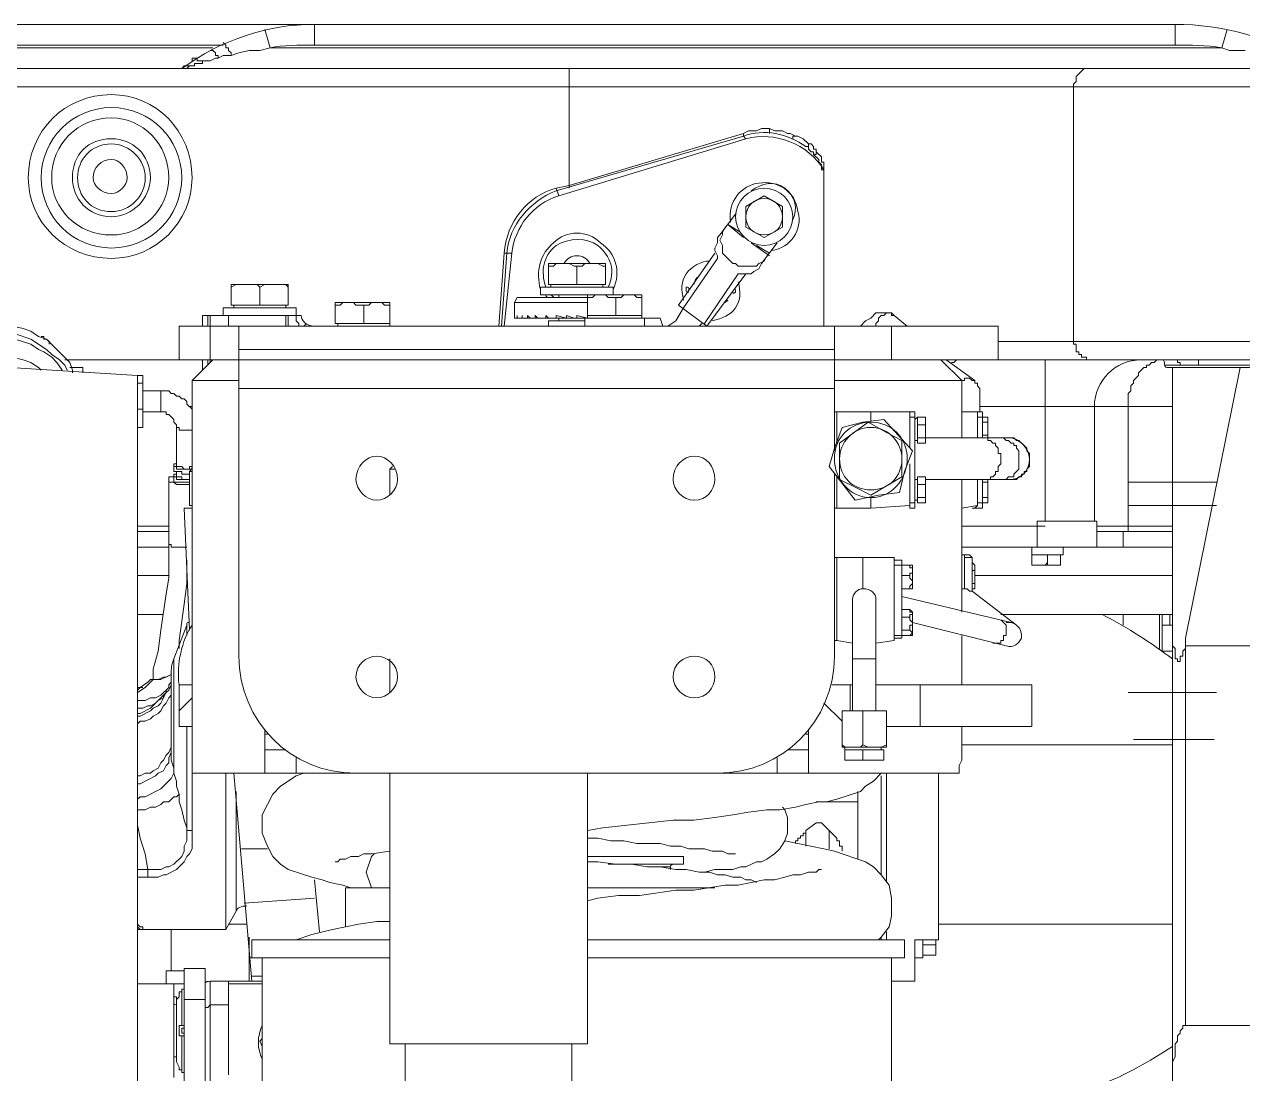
# Model space of a CAD drawing. Header units: millimetres. Extents: x 25083 to 52777, y 24772 to 45779.
# Drawn here: x 46892.9 to 47066.9, y 38681 to 38830.9 of the extents above; entities that cross this region are included whole.
import ezdxf

# ---------------------------------------------------------------- set-up
doc = ezdxf.new("R2010")
doc.units = ezdxf.units.MM

# ---------------------------------------------------------------- blocks, each defined once
blk = doc.blocks.new('zw$F4C5')
at = {"color": 7, "lineweight": 5}
for points in [[(720.81, 362.82), (946.97, 362.82)], [(816.99, 362.08), (817.73, 359.48)], [(824.05, 359.85), (824.05, 362.82)], [(946.97, 362.82), (946.97, 359.85)], [(953.65, 359.48), (954.39, 362.08)], [(812.16, 358.36), (812.16, 358.73), (811.79, 359.1), (811.79, 359.48), (811.42, 359.48), (811.42, 359.85), (811.05, 360.22)], [(809.56, 359.48), (714.49, 359.48)], [(720.81, 359.85), (811.05, 359.85)], [(810.31, 357.99), (810.31, 358.36), (809.93, 358.36), (809.93, 358.73), (809.56, 359.1), (809.19, 359.1)], [(817.73, 359.48), (816.25, 359.1), (814.76, 359.1), (813.28, 358.73), (812.16, 358.36)], [(953.65, 359.48), (817.73, 359.48)], [(824.05, 359.85), (946.97, 359.85)], [(956.99, 359.1), (954.76, 359.1), (953.65, 359.48)], [(806.22, 356.88), (805.48, 356.88), (805.11, 356.5)], [(805.85, 356.5), (806.22, 356.88)], [(806.22, 356.88), (806.96, 356.88), (806.96, 357.25), (808.08, 357.25)], [(806.59, 357.99), (807.33, 357.99), (807.33, 357.62), (808.08, 357.62), (808.08, 357.25)], [(806.59, 357.62), (806.59, 357.99)], [(810.31, 357.99), (809.93, 357.99), (809.19, 357.62), (808.08, 357.62)], [(808.08, 357.62), (808.08, 357.25)], [(812.16, 358.36), (811.05, 358.36), (810.31, 357.99)], [(355.02, 356.5), (967.02, 356.5)], [(860.44, 356.5), (860.44, 339.79)], [(932.48, 353.91), (932.48, 354.28), (932.85, 354.65), (932.85, 355.39), (933.97, 356.5), (935.08, 356.5)], [(528.44, 353.91), (967.02, 353.91)], [(932.48, 317.51), (932.48, 353.91)], [(885.32, 347.22), (886.06, 347.59), (887.18, 347.59), (887.92, 347.96), (889.03, 347.96)], [(889.03, 347.22), (889.03, 347.96)], [(889.03, 347.96), (889.78, 347.59), (890.89, 347.59), (891.63, 347.22), (892, 347.22), (892.75, 346.85)], [(885.32, 346.85), (858.58, 339.05)], [(885.69, 346.48), (858.95, 338.31)], [(860.44, 339.79), (885.32, 347.22)], [(885.32, 347.22), (885.32, 346.85)], [(885.32, 346.85), (885.69, 346.48)], [(892.38, 346.48), (892.38, 346.85), (892.75, 346.85)], [(892.75, 346.85), (893.12, 346.85), (893.86, 346.48), (894.6, 345.74)], [(894.23, 345.36), (894.6, 345.36), (894.6, 345.74)], [(894.23, 345.36), (894.6, 345.36), (894.6, 344.99), (894.98, 344.62), (895.35, 344.62), (895.35, 344.25)], [(894.6, 345.74), (894.98, 345.74), (895.35, 345.36), (895.35, 344.99), (895.72, 344.99), (895.72, 344.62)], [(895.35, 344.25), (895.72, 344.25), (895.72, 344.62)], [(895.72, 344.62), (896.46, 343.88), (896.46, 343.14), (896.83, 343.14), (896.83, 342.02)], [(896.46, 342.76), (896.09, 343.14), (896.09, 343.51), (895.35, 344.25)], [(896.46, 342.76), (896.46, 342.02), (896.83, 342.02)], [(896.83, 342.02), (896.83, 319.74)], [(896.83, 342.02), (896.83, 319.74)], [(858.58, 339.42), (860.44, 339.79)], [(858.95, 338.31), (858.58, 339.42)], [(860.44, 339.79), (860.44, 339.42)], [(888.29, 338.31), (885.69, 336.82)], [(890.89, 336.82), (888.29, 338.31)], [(885.69, 336.82), (885.69, 333.85)], [(890.89, 333.85), (890.89, 336.82)], [(881.98, 332.74), (884.21, 335.71)], [(883.09, 334.22), (885.32, 332.37)], [(883.09, 334.22), (884.95, 333.11)], [(881.61, 329.77), (881.23, 330.51), (881.23, 330.88), (881.61, 331.62), (881.61, 332.37), (881.98, 332.74)], [(888.66, 329.77), (888.29, 329.02), (887.55, 328.65), (887.18, 328.28), (884.58, 328.28), (884.21, 328.65), (883.83, 328.65), (882.35, 330.14), (882.35, 331.25), (881.98, 331.99), (882.35, 332.74), (882.35, 333.11), (882.72, 333.85)], [(885.69, 333.85), (888.29, 332.37)], [(888.29, 332.37), (890.89, 333.85)], [(886.43, 331.62), (889.03, 329.77)], [(887.18, 331.25), (889.03, 330.14)], [(887.92, 328.65), (890.15, 331.62)], [(850.41, 319.74), (851.15, 330.14)], [(851.53, 330.14), (850.78, 319.74)], [(851.15, 330.14), (852.27, 330.14)], [(852.27, 330.14), (851.15, 319.74)], [(881.23, 330.14), (876.04, 322.71)], [(881.61, 329.4), (876.78, 322.34)], [(881.61, 329.4), (881.61, 329.77)], [(857.47, 328.28), (858.21, 328.28), (858.58, 328.65), (859.7, 328.65)], [(857.47, 328.65), (865.64, 328.65)], [(857.47, 325.68), (857.47, 328.65)], [(859.7, 328.65), (860.44, 328.65), (861.18, 328.28), (861.55, 328.28)], [(861.55, 328.28), (862.3, 328.28), (862.67, 328.65), (863.78, 328.65)], [(861.55, 325.68), (861.55, 328.28)], [(863.78, 328.65), (864.52, 328.65), (865.27, 328.28), (865.64, 328.28)], [(865.64, 325.68), (865.64, 328.65)], [(884.58, 327.17), (879.75, 320.11)], [(885.69, 327.17), (880.12, 319.74)], [(885.69, 327.17), (884.58, 327.17)], [(887.92, 328.65), (887.55, 327.91), (886.81, 327.54), (886.43, 327.17), (885.69, 327.17)], [(812.16, 325.31), (812.9, 325.68), (814.39, 325.68)], [(812.16, 325.68), (820.33, 325.68)], [(812.16, 325.31), (812.16, 325.68)], [(812.16, 325.68), (812.16, 325.31)], [(814.39, 325.68), (815.88, 325.68), (816.25, 325.31)], [(816.25, 325.31), (816.99, 325.68), (818.48, 325.68)], [(818.48, 325.68), (819.96, 325.68), (820.33, 325.31)], [(820.33, 325.31), (820.33, 325.68)], [(857.47, 325.68), (865.64, 325.68)], [(857.84, 325.31), (857.84, 325.68)], [(865.27, 325.31), (865.27, 325.68)], [(812.16, 322.71), (812.16, 325.31)], [(812.16, 322.71), (812.16, 325.31)], [(816.25, 322.71), (816.25, 325.31)], [(820.33, 322.71), (820.33, 325.31)], [(853.01, 323.83), (852.64, 323.08)], [(853.01, 323.83), (863.04, 323.83)], [(856.35, 325.31), (866.75, 325.31)], [(856.35, 324.2), (856.35, 325.31)], [(856.35, 324.2), (866.75, 324.2)], [(858.95, 323.83), (858.95, 324.2)], [(864.9, 324.2), (864.15, 324.2), (863.78, 323.83), (863.04, 323.83)], [(863.04, 324.2), (870.84, 324.2)], [(863.04, 321.23), (863.04, 324.2)], [(867.12, 323.83), (866.01, 323.83), (865.64, 324.2), (864.9, 324.2)], [(866.75, 324.2), (866.75, 325.31)], [(868.98, 324.2), (868.24, 324.2), (867.87, 323.83), (867.12, 323.83)], [(867.12, 321.23), (867.12, 323.83)], [(870.84, 323.83), (870.09, 323.83), (869.72, 324.2), (868.98, 324.2)], [(870.84, 321.23), (870.84, 324.2)], [(811.05, 322.34), (821.45, 322.34)], [(811.05, 321.23), (811.05, 322.34)], [(812.16, 322.71), (820.33, 322.71)], [(812.53, 322.34), (812.53, 322.71)], [(819.96, 322.34), (819.96, 322.71)], [(821.45, 321.23), (821.45, 322.34)], [(828.87, 323.08), (828.13, 323.08), (827.76, 322.71), (827.02, 322.71)], [(827.02, 323.08), (834.82, 323.08)], [(827.02, 320.11), (827.02, 323.08)], [(831.1, 322.71), (829.99, 322.71), (829.62, 323.08), (828.87, 323.08)], [(832.96, 323.08), (832.22, 323.08), (831.84, 322.71), (831.1, 322.71)], [(831.1, 320.11), (831.1, 322.71)], [(834.82, 322.71), (834.07, 322.71), (833.7, 323.08), (832.96, 323.08)], [(834.82, 320.11), (834.82, 323.08)], [(852.64, 323.08), (863.04, 323.08)], [(852.64, 321.23), (852.64, 323.08)], [(876.78, 322.34), (875.66, 320.48), (874.55, 319.74)], [(880.12, 319.74), (876.04, 322.71)], [(789.51, 313.06), (789.51, 313.43), (789.14, 314.54), (785.8, 317.88), (784.68, 318.25), (783.57, 319), (782.45, 319.37), (780.97, 319.74), (779.85, 320.11), (778.74, 320.11), (777.25, 320.48), (776.14, 320.48), (774.65, 320.11), (773.54, 320.11), (772.06, 319.74), (770.94, 319.37), (769.83, 318.63), (768.71, 318.25), (767.6, 317.51), (766.86, 316.77), (766.48, 316.77)], [(808.08, 321.23), (822.19, 321.23)], [(808.08, 321.23), (808.08, 319.74)], [(808.82, 321.23), (808.82, 319.74)], [(809.19, 321.23), (809.19, 319.74)], [(811.79, 321.23), (811.79, 319.74)], [(819.96, 321.23), (819.96, 319.74)], [(820.33, 319.74), (820.33, 321.23)], [(821.45, 321.23), (821.45, 320.48), (821.82, 320.11), (821.82, 319.74)], [(852.64, 321.23), (852.64, 320.85), (853.01, 320.85)], [(852.64, 320.85), (852.64, 321.23)], [(852.64, 320.85), (852.64, 321.23)], [(852.64, 321.23), (852.64, 320.85)], [(852.64, 320.85), (861.18, 320.85)], [(853.01, 321.23), (853.01, 320.85), (853.38, 320.85)], [(853.01, 320.85), (853.01, 321.23)], [(853.38, 320.85), (853.75, 320.85)], [(853.75, 321.23), (853.75, 320.85), (854.13, 320.85)], [(853.75, 320.85), (853.75, 321.23)], [(854.13, 320.85), (854.5, 320.85)], [(854.5, 321.23), (854.87, 320.85), (855.24, 320.85)], [(854.5, 320.85), (854.5, 321.23)], [(855.24, 320.85), (855.61, 320.85)], [(855.61, 321.23), (855.98, 320.85), (857.1, 320.85)], [(855.61, 320.85), (855.61, 321.23)], [(857.1, 321.23), (857.47, 320.85), (858.58, 320.85)], [(857.1, 320.85), (857.1, 321.23)], [(857.47, 320.48), (862.67, 320.48)], [(857.47, 320.48), (857.47, 319.74)], [(858.58, 321.23), (860.07, 320.85)], [(858.58, 320.85), (858.58, 321.23)], [(858.95, 320.48), (858.95, 320.85)], [(860.07, 321.23), (861.18, 320.85)], [(860.07, 320.85), (860.07, 321.23)], [(861.18, 320.85), (861.55, 320.85)], [(861.55, 321.23), (863.04, 320.85)], [(861.55, 321.23), (861.55, 320.85)], [(861.55, 320.85), (861.55, 321.23)], [(861.55, 320.85), (861.92, 320.85)], [(863.04, 320.85), (861.92, 320.85)], [(862.67, 320.85), (871.21, 320.85)], [(862.67, 319.74), (862.67, 320.85)], [(863.04, 320.85), (863.04, 321.23)], [(863.04, 321.23), (870.84, 321.23)], [(863.04, 321.23), (863.04, 320.85)], [(870.84, 321.23), (870.84, 320.85)], [(870.84, 320.85), (870.84, 321.23)], [(870.84, 321.23), (870.84, 320.85)], [(873.44, 320.85), (871.21, 320.85)], [(871.21, 319.74), (871.21, 320.85)], [(873.44, 320.85), (873.81, 319.74)], [(906.86, 321.23), (906.49, 321.6), (904.26, 321.6), (903.52, 320.85), (902.77, 320.48), (902.03, 319.74)], [(904.26, 319.74), (904.26, 320.11), (904.63, 320.48), (904.63, 320.85), (905, 321.23), (905.37, 321.23), (905.74, 321.6), (906.49, 321.6), (906.49, 321.23), (906.86, 321.23)], [(908.72, 319.74), (906.86, 321.23)], [(788.02, 313.43), (787.28, 314.54), (786.54, 315.28), (785.42, 316.03), (784.68, 316.4), (783.57, 317.14), (781.34, 317.88), (779.85, 318.25), (778.74, 318.63), (775.03, 318.63), (773.54, 318.25), (769.08, 316.77), (767.97, 316.03), (767.23, 315.28)], [(786.54, 315.66), (785.8, 316.4), (783.57, 317.88), (781.34, 318.63), (779.85, 319), (778.74, 319), (777.25, 319.37), (776.14, 319.37), (774.65, 319), (773.54, 319), (772.06, 318.63), (770.94, 318.25), (769.83, 317.51), (768.71, 317.14)], [(804.73, 319.74), (921.71, 319.74)], [(804.73, 319.74), (804.73, 314.91)], [(809.19, 314.91), (809.19, 319.74)], [(813.28, 272.58), (813.28, 319.74)], [(822.93, 320.11), (822.56, 319.74)], [(822.93, 320.11), (822.56, 319.74)], [(827.02, 320.11), (834.82, 320.11)], [(827.39, 320.11), (827.39, 319.74)], [(834.82, 320.11), (834.82, 319.74)], [(879.01, 319.74), (879.38, 320.11)], [(898.32, 301.91), (898.32, 319.74)], [(906.49, 314.91), (906.49, 319.74)], [(921.71, 319.74), (921.71, 314.91)], [(786.17, 317.14), (786.17, 317.51), (785.8, 317.88), (785.42, 317.88), (785.42, 318.25), (785.05, 318.25)], [(1055.03, 317.51), (921.71, 317.51)], [(935.08, 314.91), (934.34, 314.91), (934.34, 315.28), (933.6, 315.28), (933.6, 315.66), (933.23, 315.66), (933.23, 316.03), (932.85, 316.03), (932.85, 317.14), (932.48, 317.14), (932.48, 317.51)], [(770.2, 314.54), (773.54, 315.66), (775.03, 316.03), (778.74, 316.03), (780.97, 315.28), (782.45, 314.91), (783.57, 314.54), (784.68, 313.8), (785.05, 313.43)], [(788.77, 313.43), (788.4, 314.17), (787.65, 314.91), (786.54, 315.66)], [(788.4, 314.91), (804.73, 314.91)], [(809.56, 314.91), (806.59, 311.94)], [(808.08, 314.91), (808.08, 313.43)], [(808.82, 314.91), (808.82, 314.17)], [(809.19, 314.91), (809.19, 314.54)], [(813.28, 316.4), (898.32, 316.4)], [(913.54, 314.91), (916.51, 311.94)], [(918.37, 311.94), (914.29, 314.91)], [(916.89, 314.91), (915.77, 314.91), (915.4, 314.54), (915.03, 314.54)], [(946.97, 314.91), (921.71, 314.91)], [(928.4, 314.91), (928.4, 310.08)], [(945.11, 314.91), (944.37, 314.91), (943.99, 314.54), (943.62, 314.54), (943.25, 314.17), (942.88, 314.17), (942.88, 313.8), (942.51, 313.8), (941.77, 313.06), (941.77, 312.68), (941.02, 311.94), (941.02, 311.57), (940.65, 311.2), (940.65, 310.46), (940.28, 310.08), (940.28, 308.23)], [(946.97, 314.91), (948.08, 314.91)], [(947.71, 314.17), (947.71, 314.54), (947.34, 314.54), (947.34, 314.91), (946.97, 314.91)], [(948.08, 314.91), (949.94, 314.91)], [(949.94, 314.91), (1052.43, 314.91)], [(950.31, 314.17), (950.31, 314.91), (949.94, 314.91)], [(769.08, 314.54), (798.79, 312.68)], [(790.99, 313.8), (789.14, 313.8)], [(790.99, 313.8), (789.51, 313.8)], [(790.99, 313.06), (790.99, 313.8)], [(1046.12, 314.17), (945.48, 314.17)], [(945.48, 314.17), (947.71, 314.17)], [(1045.75, 313.8), (945.85, 313.8)], [(946.59, 131.83), (946.59, 313.8)], [(948.45, 314.17), (947.71, 314.17)], [(949.94, 314.17), (948.45, 314.17)], [(948.45, 275.18), (956.25, 313.8)], [(950.31, 314.17), (949.94, 314.17)], [(950.31, 314.17), (1046.12, 314.17)], [(799.54, 312.68), (798.79, 312.68)], [(798.79, 312.68), (798.79, 8.91)], [(798.79, 311.57), (799.54, 311.57)], [(799.54, 312.31), (799.54, 312.68)], [(799.54, 311.94), (799.54, 312.31)], [(799.54, 311.57), (799.54, 311.94)], [(799.54, 311.94), (799.54, 309.71)], [(799.54, 309.71), (799.54, 311.57)], [(806.59, 311.94), (813.28, 311.94)], [(806.59, 255.87), (806.59, 311.94)], [(898.32, 311.94), (916.51, 311.94)], [(916.51, 311.94), (916.89, 311.94), (916.89, 312.31), (917.63, 312.31), (918, 311.94), (918.37, 311.94)], [(916.51, 303.77), (916.51, 311.94)], [(919.11, 309.34), (919.11, 310.83), (918.74, 311.2), (918.74, 311.57), (918.37, 311.57), (918.37, 311.94)], [(799.54, 310.46), (802.14, 310.46)], [(799.54, 309.71), (799.54, 306.74)], [(799.54, 307.86), (799.54, 309.71)], [(802.14, 310.46), (803.25, 310.46), (803.62, 310.08), (803.99, 310.08), (804.36, 309.71), (804.73, 309.71), (805.11, 309.34), (805.48, 309.34), (805.85, 308.97), (805.85, 308.6), (806.59, 307.86)], [(802.14, 310.46), (802.14, 307.49)], [(898.32, 310.83), (813.28, 310.83)], [(928.4, 310.08), (928.4, 309.34)], [(806.22, 308.23), (806.59, 308.23)], [(919.11, 307.49), (919.11, 309.34)], [(919.11, 308.23), (946.59, 308.23)], [(928.4, 309.34), (928.4, 308.23)], [(928.4, 291.89), (928.4, 308.23)], [(935.45, 308.23), (935.45, 291.89)], [(940.28, 291.15), (940.28, 308.23)], [(798.79, 307.86), (799.54, 307.86)], [(799.54, 306.74), (799.54, 307.86)], [(799.54, 307.49), (802.14, 307.49)], [(799.54, 306.74), (799.54, 305.63)], [(799.54, 305.26), (799.54, 306.74)], [(802.14, 307.49), (802.88, 307.49), (802.88, 307.11), (803.25, 307.11), (803.99, 306.37), (803.99, 306), (804.36, 305.63), (804.36, 305.26)], [(898.69, 307.49), (898.32, 307.49)], [(898.69, 307.49), (903.52, 307.49)], [(898.69, 303.03), (898.69, 307.49)], [(905.37, 306.37), (902.4, 306)], [(909.09, 307.49), (903.52, 307.49)], [(903.52, 307.49), (903.52, 306)], [(903.52, 307.49), (903.52, 306)], [(909.46, 301.91), (905.37, 306.37)], [(909.09, 307.11), (909.09, 307.49)], [(909.09, 307.49), (909.83, 307.49)], [(909.09, 307.11), (909.09, 302.29)], [(909.09, 306.74), (909.83, 306.74)], [(909.83, 307.49), (909.83, 293.74)], [(910.2, 306.74), (909.83, 306.37)], [(910.2, 306.74), (911.31, 306.74)], [(910.2, 306.74), (910.2, 303.03)], [(911.31, 306.37), (911.31, 306.74)], [(911.31, 303.4), (911.31, 306.74)], [(911.31, 305.63), (911.31, 306.37)], [(918.74, 307.49), (916.51, 307.49)], [(918, 307.49), (919.48, 307.49)], [(918.37, 307.49), (918.74, 307.49)], [(918.74, 303.77), (918.74, 307.49)], [(918.74, 307.11), (918.74, 306.74)], [(918.74, 306.74), (919.48, 306.74)], [(918.74, 306.74), (918.74, 303.77)], [(919.48, 307.49), (919.48, 306.74)], [(919.48, 306.74), (919.86, 306.74)], [(919.48, 306.74), (919.48, 303.77)], [(919.86, 306.74), (920.23, 306.74)], [(920.23, 306.74), (920.23, 306.37)], [(920.23, 306.74), (920.23, 306.37)], [(920.23, 306.37), (920.23, 304.89)], [(920.23, 306.37), (920.23, 306)], [(798.79, 305.26), (799.54, 305.26)], [(799.54, 305.63), (799.54, 305.26)], [(804.36, 305.26), (804.73, 305.26), (804.73, 304.89), (805.11, 304.89)], [(804.36, 305.26), (804.36, 300.06)], [(805.11, 304.89), (806.59, 304.89)], [(899.43, 305.26), (898.32, 302.29)], [(903.15, 306), (899.06, 303.03)], [(902.4, 306), (899.43, 305.26)], [(905.74, 304.51), (903.15, 306)], [(907.97, 303.4), (905.74, 304.51)], [(910.2, 305.63), (911.31, 305.63)], [(911.31, 304.51), (911.31, 305.63)], [(911.31, 303.77), (911.31, 304.51)], [(919.48, 306), (920.23, 306)], [(920.23, 306), (920.23, 304.89)], [(920.23, 304.89), (920.23, 303.77)], [(920.23, 304.89), (920.23, 304.14)], [(899.06, 303.03), (899.06, 297.83)], [(907.97, 300.8), (907.97, 303.4)], [(910.2, 303.4), (909.83, 303.4)], [(910.2, 303.77), (911.31, 303.77)], [(910.2, 303.03), (911.31, 303.03)], [(919.86, 303.77), (911.31, 303.77)], [(911.31, 303.4), (911.31, 303.77)], [(911.31, 303.03), (911.31, 303.4)], [(916.51, 303.77), (917.26, 303.77)], [(917.26, 303.77), (916.89, 303.77)], [(917.26, 303.77), (916.89, 303.77)], [(917.26, 303.77), (921.71, 303.77)], [(919.48, 304.14), (920.23, 304.14)], [(921.71, 302.29), (921.34, 302.66), (921.34, 303.03), (920.97, 303.03), (920.6, 303.4), (920.23, 303.4), (920.23, 303.77), (919.48, 303.77)], [(921.34, 303.77), (919.86, 303.77)], [(920.23, 304.14), (920.23, 303.77)], [(921.71, 303.77), (921.34, 303.77)], [(923.2, 303.77), (921.71, 303.77)], [(921.71, 303.77), (922.83, 303.77)], [(924.31, 302.29), (924.31, 302.66), (923.94, 302.66), (923.94, 303.03), (923.57, 303.03), (923.2, 303.4), (922.83, 303.4), (922.46, 303.77), (921.71, 303.77)], [(922.83, 303.77), (923.2, 303.77)], [(925.8, 302.29), (924.68, 303.4), (924.31, 303.4), (923.94, 303.77), (923.2, 303.77)], [(898.32, 302.29), (897.57, 299.69)], [(908.34, 298.94), (909.46, 301.91)], [(919.48, 297.83), (920.6, 297.83), (920.6, 298.2), (920.97, 298.2), (921.34, 298.57), (921.34, 298.94), (921.71, 298.94), (921.71, 299.69), (922.08, 300.06), (922.08, 301.54), (921.71, 301.54), (921.71, 302.29)], [(921.71, 297.83), (922.83, 297.83), (923.2, 298.2), (923.94, 298.2), (923.94, 298.57), (924.68, 299.32), (924.68, 301.91), (924.31, 302.29)], [(923.2, 297.83), (924.31, 297.83), (924.68, 298.2), (925.06, 298.2), (925.06, 298.57), (925.43, 298.57), (925.43, 298.94), (925.8, 298.94), (925.8, 299.32), (926.17, 299.69), (926.17, 301.54), (925.8, 301.91), (925.8, 302.29)], [(804.36, 300.06), (803.99, 300.06)], [(803.99, 300.06), (803.99, 299.69), (804.36, 299.69), (804.36, 299.32), (804.73, 299.32)], [(803.99, 300.06), (803.99, 299.32)], [(804.36, 298.94), (803.99, 298.94), (803.99, 299.32)], [(804.36, 300.06), (804.36, 299.69), (805.11, 299.69)], [(804.73, 299.32), (806.59, 299.32)], [(805.11, 299.69), (805.48, 299.32), (806.22, 299.32), (806.22, 299.69), (806.59, 299.69)], [(834.82, 299.32), (835.19, 299.69)], [(835.56, 299.32), (834.82, 299.32)], [(834.82, 299.32), (834.82, 295.6)], [(897.57, 299.69), (901.29, 294.86)], [(907.97, 298.2), (907.97, 300.8)], [(909.09, 300.06), (909.09, 294.12)], [(803.99, 298.2), (803.25, 298.2), (803.25, 297.83)], [(803.25, 297.83), (803.25, 297.46), (803.99, 297.46), (804.36, 297.09), (804.73, 297.09), (805.85, 297.09)], [(803.25, 297.83), (803.25, 288.55)], [(804.36, 298.57), (803.99, 298.57)], [(803.99, 298.57), (803.99, 298.2), (804.36, 298.2), (804.36, 297.83), (804.73, 297.83)], [(803.99, 298.57), (803.99, 297.83)], [(803.99, 297.83), (803.99, 297.46), (804.73, 297.46)], [(804.73, 298.94), (804.36, 298.94)], [(804.36, 298.94), (804.36, 298.57)], [(804.36, 298.57), (804.36, 298.2), (805.11, 298.2)], [(806.22, 298.57), (805.11, 298.57), (805.11, 298.94), (804.73, 298.94)], [(804.73, 297.83), (806.22, 297.83)], [(805.11, 298.2), (805.11, 297.83), (806.22, 297.83)], [(806.22, 298.94), (806.59, 298.94)], [(806.22, 294.12), (806.22, 298.94)], [(898.32, 272.58), (898.32, 298.57)], [(898.69, 293.74), (898.69, 298.2)], [(899.06, 297.83), (901.29, 296.72)], [(903.52, 295.6), (907.97, 298.2)], [(907.6, 295.97), (908.34, 298.94)], [(910.2, 297.83), (909.83, 297.83)], [(910.2, 298.2), (911.31, 298.2)], [(910.2, 298.2), (910.2, 294.49)], [(911.31, 297.46), (911.31, 298.2)], [(911.31, 297.83), (911.31, 298.2)], [(919.86, 297.83), (911.31, 297.83)], [(911.31, 294.49), (911.31, 297.83)], [(916.51, 278.89), (916.51, 297.83)], [(918.74, 294.12), (918.74, 297.83)], [(918.74, 297.83), (918.74, 294.49)], [(919.48, 297.83), (919.48, 294.49)], [(920.97, 297.83), (919.86, 297.83)], [(920.23, 297.83), (920.23, 296.34)], [(920.23, 297.83), (920.23, 297.46)], [(921.71, 297.83), (920.97, 297.83)], [(923.2, 297.83), (921.71, 297.83)], [(804.73, 297.46), (806.22, 297.46)], [(806.22, 297.09), (805.85, 297.09)], [(901.29, 296.72), (903.52, 295.6)], [(904.63, 295.6), (907.6, 295.97)], [(910.2, 297.09), (911.31, 297.09)], [(911.31, 297.09), (911.31, 297.46)], [(911.31, 295.97), (911.31, 297.09)], [(911.31, 295.23), (911.31, 295.97)], [(919.48, 297.46), (920.23, 297.46)], [(920.23, 297.46), (920.23, 296.34)], [(920.23, 296.34), (920.23, 294.86)], [(920.23, 296.34), (920.23, 295.23)], [(940.28, 297.46), (952.91, 297.46)], [(806.22, 294.12), (806.59, 294.12)], [(901.29, 294.86), (904.63, 295.6)], [(903.52, 295.23), (903.52, 293.74)], [(903.52, 295.23), (903.52, 293.74)], [(903.52, 293.74), (909.09, 294.12)], [(909.09, 294.49), (909.83, 294.49)], [(909.09, 294.12), (909.09, 293.74)], [(910.2, 294.86), (909.83, 294.86)], [(910.2, 295.23), (911.31, 295.23)], [(910.2, 294.49), (911.31, 294.49)], [(911.31, 294.86), (911.31, 295.23)], [(911.31, 294.49), (911.31, 294.86)], [(916.51, 293.74), (918.74, 294.12)], [(918.74, 294.12), (918.37, 293.74)], [(918.74, 294.49), (919.48, 294.49)], [(918.74, 294.49), (918.74, 294.12)], [(919.48, 295.23), (920.23, 295.23)], [(919.48, 294.49), (919.86, 294.49)], [(919.48, 294.49), (919.48, 293.74)], [(920.23, 294.86), (920.23, 294.49), (919.86, 294.49)], [(920.23, 295.23), (920.23, 294.86)], [(952.91, 294.12), (940.28, 294.12)], [(806.59, 293.74), (805.48, 293.74)], [(805.48, 293.74), (806.22, 276.29)], [(898.69, 293.74), (898.32, 293.74)], [(903.52, 293.74), (898.69, 293.74)], [(909.09, 293.74), (909.83, 293.74)], [(918, 293.74), (919.48, 293.74)], [(803.25, 291.15), (798.79, 291.15)], [(928.4, 291.15), (916.51, 291.15)], [(935.82, 291.89), (927.28, 291.89)], [(927.28, 291.89), (927.28, 288.17)], [(935.82, 288.17), (935.82, 291.89)], [(946.59, 291.15), (935.82, 291.15)], [(939.54, 290.4), (940.28, 290.4), (940.28, 291.15)], [(803.25, 290.4), (798.79, 290.4)], [(946.59, 290.4), (935.82, 290.4)], [(939.54, 290.4), (939.54, 288.17)], [(798.79, 288.17), (803.25, 288.17)], [(803.25, 288.17), (798.79, 288.17)], [(803.25, 288.55), (803.25, 283.72), (802.88, 281.49), (802.14, 276.29), (801.76, 273.32), (801.02, 270.72), (801.02, 269.24)], [(805.85, 288.17), (803.62, 288.17), (803.62, 288.55), (803.25, 288.55)], [(916.51, 288.17), (946.59, 288.17)], [(926.54, 287.06), (926.54, 288.17)], [(931, 287.06), (931, 288.17)], [(946.59, 288.17), (935.82, 288.17)], [(804.73, 273.69), (804.73, 274.81), (805.48, 280), (805.85, 282.98), (805.85, 286.32)], [(898.32, 286.69), (898.69, 286.69)], [(898.69, 286.69), (902.4, 286.69)], [(898.69, 286.69), (898.69, 274.81)], [(906.86, 286.69), (902.4, 286.69)], [(902.4, 286.69), (902.4, 282.23)], [(902.4, 286.69), (902.4, 282.23)], [(906.86, 286.32), (906.86, 286.69)], [(907.97, 286.32), (906.86, 286.32)], [(906.86, 275.18), (906.86, 286.32)], [(907.97, 285.58), (906.86, 285.58)], [(907.97, 275.18), (907.97, 286.32)], [(907.97, 285.58), (909.09, 285.58)], [(907.97, 285.58), (909.09, 285.58)], [(907.97, 282.98), (907.97, 285.58)], [(907.97, 285.58), (907.97, 282.23)], [(909.09, 285.58), (909.46, 285.58)], [(909.46, 285.58), (909.09, 285.58)], [(909.46, 284.83), (909.46, 285.2), (909.09, 285.2), (909.09, 285.58)], [(909.46, 282.23), (909.46, 285.58)], [(916.89, 287.06), (916.51, 287.06)], [(916.51, 287.06), (917.63, 287.06)], [(916.89, 282.23), (916.89, 287.06)], [(916.89, 287.06), (916.89, 286.69)], [(916.89, 286.69), (918, 286.69)], [(916.89, 286.69), (916.89, 282.23)], [(917.63, 287.06), (918, 286.69)], [(918, 286.69), (918, 281.86)], [(918.37, 285.58), (918, 285.95)], [(918.37, 284.09), (918.37, 285.58)], [(918.37, 284.83), (918.37, 285.58)], [(926.54, 287.06), (926.54, 285.58)], [(926.54, 287.06), (930.63, 287.06)], [(927.65, 285.58), (926.54, 285.58), (926.54, 285.95)], [(926.54, 285.58), (930.63, 285.58)], [(928.77, 285.95), (928.4, 285.58), (927.65, 285.58)], [(928.77, 287.06), (928.77, 285.95)], [(929.88, 285.58), (928.77, 285.58), (928.77, 285.95)], [(930.63, 285.95), (930.63, 285.58), (929.88, 285.58)], [(930.63, 285.58), (930.63, 287.06)], [(931, 287.06), (930.63, 287.06)], [(798.79, 284.09), (803.25, 284.09)], [(907.97, 284.09), (909.09, 284.09)], [(909.09, 284.09), (909.09, 284.46), (909.46, 284.46), (909.46, 284.83)], [(909.46, 283.35), (909.09, 283.72), (909.09, 284.09)], [(918, 284.83), (918.37, 284.83)], [(918.37, 284.09), (918.37, 284.83)], [(918.37, 284.09), (946.59, 284.09)], [(918.37, 282.98), (918.37, 284.09)], [(918.37, 282.6), (918.37, 284.09)], [(907.97, 282.23), (907.97, 282.6)], [(907.97, 282.23), (909.09, 282.23)], [(909.09, 282.23), (909.09, 282.6), (909.46, 282.98), (909.46, 283.35)], [(909.46, 282.23), (909.09, 282.23)], [(916.51, 282.23), (917.26, 282.23), (917.63, 281.86), (918, 281.86)], [(918, 281.86), (917.63, 281.86), (917.26, 282.23), (916.51, 282.23)], [(918, 282.98), (918.37, 282.98)], [(918, 282.23), (918.37, 282.23), (918.37, 282.6)], [(924.31, 277.03), (918, 281.86)], [(918.37, 282.6), (918.37, 282.98)], [(900.92, 264.78), (900.92, 280.75)], [(904.26, 264.78), (904.26, 280.75)], [(907.97, 281.12), (923.57, 277.41)], [(798.79, 278.52), (802.51, 278.52)], [(907.97, 279.26), (909.09, 279.26)], [(907.97, 279.26), (907.97, 275.55)], [(907.97, 276.29), (907.97, 278.89)], [(909.46, 278.89), (909.09, 278.89), (909.09, 279.26)], [(909.46, 278.89), (909.09, 279.26)], [(909.09, 278.15), (909.09, 278.52), (909.46, 278.52), (909.46, 278.89)], [(909.46, 278.89), (909.46, 275.55)], [(922.08, 278.52), (946.59, 278.52)], [(939.54, 278.52), (939.54, 277.03)], [(944.74, 278.52), (944.74, 273.69)], [(945.11, 277.03), (945.11, 278.52)], [(945.11, 278.52), (945.11, 277.03)], [(946.22, 278.52), (946.22, 277.03)], [(803.99, 272.21), (805.85, 277.03)], [(805.85, 277.03), (805.85, 275.55)], [(907.97, 278.15), (909.09, 278.15)], [(909.46, 277.41), (909.09, 277.78), (909.09, 278.15)], [(909.09, 276.29), (909.09, 277.03), (909.46, 277.03), (909.46, 277.41)], [(909.46, 277.41), (922.83, 274.06)], [(922.08, 277.78), (922.83, 277.03), (922.83, 276.29)], [(922.83, 277.41), (923.94, 277.41)], [(945.11, 277.41), (945.11, 277.03)], [(945.11, 277.03), (945.11, 277.41)], [(946.59, 277.03), (945.11, 277.03)], [(945.11, 275.18), (945.11, 277.03)], [(946.59, 277.03), (946.59, 274.06)], [(907.97, 275.55), (906.86, 275.55)], [(906.86, 274.81), (906.86, 275.18)], [(907.97, 275.18), (906.86, 275.18)], [(907.97, 276.29), (909.09, 276.29)], [(907.97, 275.55), (907.97, 275.92)], [(907.97, 275.55), (909.09, 275.55)], [(909.46, 275.92), (909.09, 276.29)], [(909.09, 275.55), (909.46, 275.92)], [(909.46, 275.55), (909.09, 275.55)], [(916.51, 268.49), (916.51, 275.55)], [(922.83, 276.29), (922.83, 275.55), (922.46, 275.55), (922.46, 274.81), (922.08, 274.81), (922.08, 274.43), (920.97, 274.43)], [(945.11, 273.32), (945.11, 275.18)], [(948.45, 274.06), (948.45, 275.18)], [(948.45, 275.18), (948.45, 219.84)], [(898.32, 274.81), (898.69, 274.81)], [(900.92, 274.43), (898.69, 274.81)], [(904.26, 274.43), (906.86, 274.81)], [(946.59, 273.32), (945.11, 273.32)], [(946.59, 274.06), (946.97, 273.69), (946.97, 272.21), (947.34, 272.21), (947.34, 271.83), (947.71, 271.83), (947.71, 272.58), (948.08, 272.58), (948.08, 273.32), (948.45, 273.69), (948.45, 274.06)], [(948.45, 274.06), (1012.32, 274.06)], [(803.99, 255.87), (803.99, 272.21)], [(834.82, 272.21), (834.82, 267.38)], [(900.92, 272.21), (904.26, 272.21)], [(798.79, 264.04), (799.16, 264.04), (800.65, 264.78), (801.02, 265.15), (801.76, 265.52), (802.14, 265.89), (802.88, 267.38), (803.25, 267.75), (803.62, 268.49), (803.62, 269.98)], [(803.62, 269.98), (803.62, 268.86), (803.25, 268.49), (803.25, 268.12), (802.88, 267.75), (802.88, 267.38), (800.65, 265.15), (799.16, 264.41), (798.79, 264.41)], [(803.62, 269.98), (802.88, 269.61), (802.51, 269.61), (801.76, 269.24), (801.02, 269.24)], [(803.62, 269.98), (802.14, 269.24), (801.02, 269.24)], [(803.62, 260.69), (803.62, 269.98)], [(801.02, 269.24), (799.91, 268.12), (798.79, 267.38), (798.79, 267.01)], [(800.28, 268.86), (799.16, 268.12), (798.79, 267.75)], [(798.79, 262.92), (799.16, 263.29), (799.91, 263.29), (800.65, 263.66), (801.02, 264.04), (801.76, 264.41), (802.14, 264.78), (802.51, 265.52), (802.88, 265.89), (803.25, 266.64), (803.62, 267.01), (803.62, 268.49)], [(799.16, 268.12), (798.79, 268.12)], [(799.54, 268.12), (798.79, 268.12)], [(798.79, 266.26), (799.91, 266.26), (800.65, 266.64), (801.39, 266.64), (802.14, 267.01), (803.25, 268.12)], [(801.02, 269.24), (800.65, 269.24), (800.28, 268.86)], [(801.02, 269.24), (800.65, 269.24), (800.28, 268.86)], [(804.73, 268.49), (806.59, 268.49)], [(804.73, 262.55), (804.73, 268.49)], [(897.95, 268.49), (900.92, 268.49)], [(900.55, 264.78), (900.55, 268.49)], [(904.26, 268.49), (926.54, 268.49)], [(910.57, 268.49), (910.57, 262.55)], [(926.54, 262.55), (926.54, 268.49)], [(798.79, 265.15), (799.54, 265.15), (800.28, 265.52), (800.65, 265.52), (801.39, 265.89), (801.76, 266.26), (802.51, 266.64), (802.51, 267.01)], [(806.59, 266.64), (804.73, 264.78)], [(940.65, 267.38), (940.28, 267.38)], [(952.54, 267.38), (940.65, 267.38)], [(952.54, 267.38), (952.91, 267.38)], [(899.43, 263.29), (896.83, 265.89)], [(899.43, 264.78), (900.92, 264.78)], [(905.74, 264.78), (899.43, 264.78)], [(899.43, 259.95), (899.43, 264.78)], [(900.92, 264.78), (902.4, 264.78)], [(902.4, 264.78), (903.89, 264.78)], [(902.4, 259.95), (902.4, 264.78)], [(903.89, 264.78), (905.74, 264.78)], [(905.74, 259.95), (905.74, 264.78)], [(804.73, 262.55), (806.59, 262.55)], [(805.85, 262.55), (805.85, 248.07)], [(816.99, 255.87), (816.99, 262.18)], [(816.99, 261.44), (817.36, 261.44)], [(894.6, 261.44), (894.23, 261.44)], [(894.6, 262.18), (894.6, 255.87)], [(905.74, 262.55), (926.54, 262.55)], [(916.51, 258.84), (916.51, 262.55)], [(803.62, 260.69), (803.62, 259.58), (803.25, 258.84), (802.88, 258.47), (802.51, 257.72), (802.14, 257.35), (801.76, 256.61), (801.02, 256.24), (800.65, 255.87), (799.91, 255.87), (799.16, 255.49), (798.79, 255.49)], [(803.62, 260.69), (803.62, 259.21)], [(900.92, 259.58), (899.8, 259.58), (899.43, 259.95)], [(899.43, 259.95), (899.43, 259.58)], [(899.43, 259.58), (905.74, 259.58)], [(899.8, 259.21), (899.8, 259.58)], [(902.4, 259.95), (902.03, 259.58), (900.92, 259.58)], [(903.89, 259.58), (903.15, 259.58), (902.4, 259.95)], [(905.74, 259.95), (905, 259.58), (903.89, 259.58)], [(905, 259.21), (905, 259.58)], [(905.74, 259.58), (905.74, 259.95)], [(946.59, 259.95), (916.51, 259.95)], [(941.02, 260.69), (952.54, 260.69)], [(798.79, 254.38), (799.16, 254.38), (801.39, 255.49), (801.76, 255.87), (802.51, 256.24), (802.88, 256.98), (803.25, 257.35), (803.25, 258.09), (803.62, 258.84), (803.62, 259.21)], [(803.62, 259.21), (803.62, 257.72), (803.99, 256.61), (803.99, 255.87)], [(816.99, 259.21), (819.96, 259.21)], [(821.45, 255.87), (821.45, 258.09)], [(890.15, 255.87), (890.15, 258.09)], [(894.6, 259.21), (891.63, 259.21)], [(899.8, 259.21), (900.92, 259.21)], [(905.37, 259.21), (899.8, 259.21)], [(899.8, 257.72), (899.8, 259.21)], [(899.8, 257.72), (905.37, 257.72)], [(900.92, 257.72), (899.8, 257.72)], [(900.92, 259.21), (902.4, 259.21)], [(902.4, 257.72), (900.92, 257.72)], [(902.4, 259.21), (903.89, 259.21)], [(902.4, 257.72), (902.4, 259.21)], [(903.89, 257.72), (902.4, 257.72)], [(903.89, 259.21), (905.37, 259.21)], [(905.37, 257.72), (903.89, 257.72)], [(905.37, 257.72), (905.37, 259.21)], [(916.14, 255.87), (916.14, 256.98), (916.51, 257.72), (916.51, 258.84)], [(798.79, 252.15), (799.16, 252.52), (799.91, 252.52), (802.14, 253.64), (803.62, 255.12), (803.99, 255.87)], [(803.99, 255.87), (804.36, 254.75), (804.36, 254.01), (804.73, 252.9)], [(806.59, 255.87), (916.14, 255.87)], [(806.59, 247.7), (806.59, 255.87)], [(811.42, 255.87), (811.42, 233.58)], [(815.13, 226.16), (812.53, 255.87)], [(823.3, 255.87), (822.56, 255.87), (821.45, 255.49), (819.22, 254.01), (818.1, 252.9), (816.62, 249.92), (816.62, 248.44)], [(834.82, 255.87), (834.82, 217.25)], [(863.04, 247.7), (865.27, 248.07), (875.29, 249.18), (878.26, 249.18), (881.23, 249.55), (883.83, 249.92), (886.06, 250.3), (888.66, 250.67), (890.52, 250.67), (892.75, 251.04), (894.23, 251.41), (896.09, 251.78), (897.2, 251.78), (898.69, 252.15), (902.03, 253.27), (902.77, 254.01), (903.89, 254.75), (905, 255.87), (905.37, 255.87)], [(863.04, 255.87), (863.04, 217.25)], [(905.74, 255.87), (905.74, 240.27)], [(913.17, 232.1), (913.17, 255.87)], [(905, 255.49), (905, 241.38)], [(798.79, 250.67), (799.91, 250.67), (800.65, 251.04), (801.39, 251.04), (802.14, 251.41), (802.51, 251.78), (803.25, 251.78), (803.99, 252.52), (804.36, 252.52), (804.73, 252.9)], [(804.73, 252.9), (804.73, 251.78), (805.11, 250.67), (805.48, 249.18), (805.85, 248.07)], [(812.9, 253.27), (812.9, 236.18)], [(901.66, 243.61), (901.66, 253.27)], [(891.63, 248.44), (891.63, 249.55), (891.26, 250.67), (890.89, 251.04)], [(895.72, 251.78), (901.66, 251.78)], [(894.23, 247.7), (895.72, 248.81)], [(895.72, 248.81), (896.46, 248.81)], [(897.57, 247.7), (896.46, 248.81)], [(800.28, 242.13), (799.91, 244.35), (799.16, 246.58), (798.79, 248.44)], [(800.28, 242.13), (802.14, 242.13), (802.88, 242.5), (803.25, 242.5), (803.99, 242.87), (805.11, 243.98), (805.48, 244.73), (805.48, 245.47), (805.85, 246.21), (805.85, 248.07)], [(806.59, 247.7), (806.59, 245.1), (806.22, 244.35), (805.85, 243.98), (805.48, 243.24), (804.36, 242.13), (802.88, 241.38), (802.51, 241.38), (801.76, 241.01), (800.28, 241.01)], [(806.59, 247.7), (805.85, 247.7), (805.85, 248.07)], [(816.62, 248.44), (816.62, 247.33), (817.36, 245.47), (818.1, 243.98), (819.22, 242.87), (820.33, 242.13), (823.67, 241.01), (825.16, 240.64), (826.27, 240.27), (828.13, 239.9)], [(879.38, 241.75), (879.75, 241.75), (881.23, 242.13), (883.83, 242.13), (884.95, 242.5), (885.69, 242.5), (887.18, 243.24), (887.92, 243.24), (888.66, 243.61), (889.78, 244.35), (890.52, 245.1), (891.26, 246.21), (891.63, 247.33), (891.63, 248.44)], [(892.75, 245.84), (892.75, 246.21), (893.12, 246.21), (893.12, 246.58), (893.49, 246.58), (893.49, 246.95), (893.86, 246.95), (893.86, 247.33), (894.23, 247.33), (894.23, 247.7)], [(894.23, 247.7), (894.23, 245.47)], [(899.43, 245.47), (899.06, 245.47), (899.06, 246.21), (898.69, 246.21), (898.69, 246.58), (897.57, 247.7)], [(897.57, 247.7), (897.57, 245.1)], [(863.04, 246.58), (864.52, 246.58), (866.38, 246.21), (868.24, 246.21), (870.09, 245.84), (873.44, 245.84), (874.92, 245.47), (876.41, 245.47), (877.52, 245.1), (879.75, 245.1), (880.86, 244.73), (882.35, 244.73), (883.09, 244.35), (884.21, 244.35)], [(906.49, 236.93), (906.49, 238.04), (906.12, 239.9), (905, 241.38), (903.89, 242.5), (902.77, 243.24), (898.32, 244.73), (896.83, 245.1), (891.26, 246.21)], [(899.43, 245.47), (899.43, 244.73)], [(817.36, 245.1), (813.65, 245.1)], [(827.02, 243.24), (827.39, 243.24), (827.76, 243.61), (828.5, 243.61), (829.24, 243.98), (830.36, 243.98), (831.1, 244.35), (832.22, 244.35)], [(832.59, 244.35), (832.22, 243.98), (831.47, 241.75)], [(832.22, 244.35), (834.82, 244.73)], [(863.04, 243.98), (876.78, 243.98)], [(876.78, 242.87), (876.78, 243.98)], [(800.28, 242.13), (798.79, 242.13)], [(800.28, 242.13), (800.28, 241.01)], [(864.52, 243.24), (863.04, 243.24)], [(896.46, 242.13), (896.09, 242.13), (895.72, 241.75), (894.6, 241.75), (893.49, 241.38), (892.38, 241.38), (891.26, 241.01), (889.78, 240.64), (888.29, 240.64), (884.58, 239.9), (882.72, 239.9), (878.26, 239.16), (875.66, 239.16), (870.47, 238.41), (867.49, 238.41), (864.52, 238.04), (863.04, 237.67)], [(867.12, 242.87), (864.52, 243.24)], [(866.01, 242.87), (876.78, 242.87)], [(875.66, 242.13), (873.44, 242.5), (871.58, 242.5), (869.35, 242.87), (867.12, 242.87)], [(873.44, 242.5), (874.92, 242.5)], [(874.92, 242.13), (874.92, 242.5)], [(887.18, 240.27), (886.43, 240.64), (885.69, 240.64), (884.95, 241.01), (883.83, 241.01), (882.72, 241.38), (881.61, 241.38), (880.49, 241.75), (879.01, 241.75), (877.15, 242.13), (875.66, 242.13)], [(800.28, 241.01), (798.79, 241.01)], [(824.05, 240.64), (824.79, 233.21)], [(831.47, 241.75), (832.22, 239.53)], [(828.13, 239.9), (829.24, 239.53)], [(828.5, 239.53), (834.82, 239.53)], [(828.5, 233.96), (828.5, 239.53)], [(863.04, 239.53), (881.23, 239.53)], [(814.02, 237.3), (824.05, 238.04)], [(904.63, 232.1), (905, 232.47), (906.12, 233.96), (906.49, 235.44), (906.49, 236.93)], [(812.9, 236.18), (811.42, 233.58)], [(798.79, 234.33), (799.16, 233.96), (799.54, 233.96), (799.54, 233.58)], [(798.79, 233.96), (799.16, 233.58), (799.54, 233.58)], [(811.42, 233.58), (799.54, 233.58)], [(803.62, 233.58), (803.62, 227.64)], [(811.79, 234.33), (814.39, 234.33)], [(834.82, 234.7), (832.96, 234.7), (830.36, 234.33), (826.65, 233.58), (823.67, 232.84), (821.45, 232.1)], [(905.74, 233.21), (905.74, 232.1)], [(946.59, 234.33), (913.17, 234.33)], [(814.76, 232.47), (814.76, 226.16)], [(815.13, 232.1), (834.82, 232.1)], [(815.13, 229.5), (815.13, 232.1)], [(863.04, 232.1), (908.34, 232.1)], [(905, 232.47), (905, 232.1)], [(908.34, 229.5), (908.34, 232.1)], [(909.83, 232.1), (913.17, 232.1)], [(909.83, 226.16), (909.83, 232.1)], [(910.94, 232.1), (910.94, 229.87)], [(910.94, 232.1), (910.94, 229.5)], [(912.8, 232.1), (912.8, 230.24)], [(912.8, 232.1), (912.8, 231.36)], [(910.94, 231.36), (912.8, 231.36)], [(910.94, 229.87), (912.8, 229.87)], [(912.8, 231.36), (912.8, 230.61)], [(912.8, 230.61), (912.8, 229.87)], [(912.8, 229.87), (912.8, 230.24)], [(805.48, 228.01), (808.45, 228.01)], [(805.48, 204.25), (805.48, 228.01)], [(808.45, 189.76), (808.45, 228.01)], [(815.13, 229.5), (814.76, 229.5)], [(815.13, 229.5), (834.82, 229.5)], [(816.62, 211.67), (816.62, 229.5)], [(863.04, 229.5), (908.34, 229.5)], [(906.49, 211.67), (906.49, 229.5)], [(909.83, 229.5), (910.94, 229.5)], [(805.48, 227.64), (802.88, 227.64)], [(802.88, 225.79), (802.88, 227.64)], [(815.13, 226.9), (816.62, 226.9)], [(798.79, 225.79), (803.99, 225.79)], [(805.48, 225.79), (802.88, 225.79)], [(803.99, 225.79), (803.99, 212.42)], [(805.11, 224.67), (804.73, 224.67), (804.73, 224.3)], [(805.11, 225.04), (805.48, 225.04), (805.48, 225.41)], [(805.11, 225.04), (805.11, 224.67)], [(805.11, 225.04), (805.11, 219.84)], [(811.79, 226.16), (809.19, 226.16)], [(809.19, 189.02), (809.19, 226.16)], [(816.62, 226.16), (811.79, 226.16)], [(811.79, 226.16), (811.79, 223.56)], [(811.79, 212.79), (811.79, 226.16)], [(811.79, 225.79), (816.62, 225.79)], [(909.83, 226.16), (906.49, 226.16)], [(803.99, 223.93), (804.36, 223.93)], [(804.36, 223.56), (804.73, 223.93)], [(804.36, 223.93), (804.36, 223.56)], [(804.36, 214.65), (804.36, 223.56)], [(804.36, 215.02), (804.36, 223.19)], [(804.73, 224.3), (804.73, 223.93)], [(805.48, 223.56), (808.45, 223.56)], [(808.45, 222.44), (808.82, 222.44), (809.19, 222.82)], [(809.19, 222.82), (811.79, 222.82)], [(811.79, 222.82), (811.79, 223.56)], [(811.79, 223.19), (811.79, 223.56)], [(811.79, 222.44), (811.79, 222.82)], [(804.73, 218.73), (804.73, 219.84), (805.11, 219.84)], [(805.11, 219.84), (805.48, 219.84)], [(805.48, 219.84), (805.48, 219.47), (805.11, 219.47), (805.11, 218.73), (805.48, 218.73)], [(948.45, 219.84), (948.08, 219.84), (948.08, 219.47), (947.71, 219.1), (947.71, 218.73), (947.34, 218.36), (947.34, 217.62), (946.97, 217.25), (946.97, 215.39), (946.59, 214.65), (946.59, 212.42)], [(993.01, 219.84), (948.45, 219.84)], [(804.73, 218.73), (804.73, 218.36), (805.11, 218.36)], [(805.11, 218.36), (805.48, 218.36)], [(805.11, 218.36), (805.11, 213.16)], [(805.48, 218.36), (805.48, 218.73)], [(816.25, 217.62), (816.62, 217.99)], [(816.62, 216.87), (816.25, 217.62)], [(863.04, 217.25), (834.82, 217.25)], [(837.04, 217.25), (837.04, 172.68)], [(860.81, 217.25), (860.81, 172.68)], [(804.36, 214.65), (804.73, 213.9)], [(804.73, 213.9), (804.73, 213.53)], [(804.73, 213.53), (805.11, 213.53)], [(805.11, 213.53), (805.11, 213.16)], [(805.48, 212.79), (805.48, 213.16), (805.11, 213.16)]]:
    blk.add_lwpolyline(points, dxfattribs=at)
at = {"color": 7, "lineweight": 0}
blk.add_lwpolyline([(804.73, 314.91), (921.71, 314.91)], dxfattribs=at)
at = {"color": 7, "lineweight": 5}
for points in [[(824.05, 362.82), (817.36, 362.82), (810.68, 360.59), (805.11, 356.5)], [(966.65, 357.25), (960.71, 360.96), (953.65, 362.82), (946.97, 362.82)], [(824.05, 359.85), (821.82, 359.85), (819.59, 359.85), (817.73, 359.48)], [(953.65, 359.48), (951.42, 359.85), (949.19, 359.85), (946.97, 359.85)], [(894.23, 345.36), (891.63, 347.22), (888.29, 347.96), (885.32, 346.85)], [(896.83, 342.02), (894.6, 345.74), (889.78, 347.59), (885.69, 346.48)], [(858.58, 339.42), (854.5, 338.31), (851.53, 334.59), (851.15, 330.14)], [(883.46, 334.59), (883.09, 337.57), (884.95, 339.79), (887.55, 340.16)], [(886.43, 339.05), (887.92, 340.16), (889.78, 340.54), (891.26, 339.42)], [(887.55, 340.16), (890.15, 340.54), (892.75, 339.05), (893.12, 336.08)], [(891.26, 339.42), (892.75, 338.31), (893.12, 336.45), (892.38, 334.97)], [(858.58, 339.05), (854.87, 337.57), (851.9, 334.22), (851.53, 330.14)], [(858.95, 338.31), (855.24, 337.19), (852.64, 333.85), (852.27, 330.14)], [(893.12, 336.08), (893.86, 333.48), (892, 330.88), (889.4, 330.51)], [(858.21, 331.62), (860.07, 333.48), (863.04, 333.48), (864.9, 331.62)], [(858.58, 331.25), (860.44, 332.37), (863.04, 332.37), (864.52, 331.25)], [(856.35, 324.94), (855.61, 327.54), (856.35, 330.14), (858.21, 331.62)], [(857.1, 325.31), (856.35, 327.54), (856.73, 329.77), (858.58, 331.25)], [(864.52, 331.25), (866.38, 329.77), (867.12, 327.54), (866.01, 325.31)], [(864.9, 331.62), (867.12, 330.14), (867.87, 327.54), (866.75, 324.94)], [(861.55, 329.77), (860.81, 329.77), (860.07, 329.4), (859.7, 328.65)], [(863.41, 328.65), (863.04, 329.4), (862.3, 329.77), (861.55, 329.77)], [(880.49, 329.02), (879.38, 329.02), (877.89, 328.28), (877.15, 327.17)], [(877.15, 327.17), (876.41, 326.05), (876.41, 324.94), (876.78, 323.45)], [(879.01, 326.8), (878.64, 326.8), (878.26, 326.05), (878.26, 325.68)], [(884.58, 326.05), (884.95, 324.57), (884.95, 323.45), (884.21, 322.34)], [(857.1, 324.2), (857.1, 324.2), (857.1, 323.83), (857.47, 323.83)], [(857.84, 324.2), (858.21, 323.83), (858.21, 323.83), (858.58, 323.83)], [(865.27, 324.2), (865.27, 324.2), (865.27, 324.2), (865.27, 324.2)], [(866.38, 324.2), (866.38, 324.2), (866.38, 324.2), (866.38, 324.2)], [(877.52, 324.94), (877.52, 325.31), (877.52, 325.31), (877.15, 325.31)], [(877.15, 325.31), (877.15, 325.31), (877.15, 324.94), (877.15, 324.94)], [(877.15, 324.94), (877.15, 324.57), (877.15, 324.57), (877.52, 324.57)], [(884.21, 324.57), (883.83, 324.2), (883.83, 324.57), (883.83, 324.57)], [(884.21, 324.94), (884.21, 324.94), (884.21, 324.94), (884.21, 324.57)], [(884.21, 324.57), (884.21, 324.57), (884.21, 324.57), (884.21, 324.57)], [(884.21, 322.34), (883.46, 321.23), (882.35, 320.85), (880.86, 320.48)], [(882.72, 323.08), (882.72, 323.08), (883.09, 323.45), (883.09, 323.45)], [(822.19, 321.23), (822.19, 320.48), (822.93, 319.74), (824.05, 319.74)], [(942.14, 314.91), (938.42, 314.91), (935.45, 311.94), (935.45, 308.23)], [(945.48, 314.17), (945.48, 314.54), (945.48, 314.91), (945.11, 314.91)], [(945.48, 314.17), (945.48, 313.8), (945.85, 313.8), (945.85, 313.8)], [(923.2, 303.77), (924.68, 303.77), (926.17, 302.29), (926.17, 300.8)], [(806.59, 299.69), (806.59, 299.32), (806.22, 298.94), (806.22, 298.94)], [(926.17, 300.8), (926.17, 298.94), (925.06, 297.83), (923.2, 297.83)], [(902.4, 282.23), (901.66, 282.23), (900.92, 281.49), (900.92, 280.75)], [(904.26, 280.75), (904.26, 281.49), (903.52, 282.23), (902.4, 282.23)], [(946.59, 272.21), (943.62, 274.43), (940.28, 276.66), (936.57, 278.52)], [(806.59, 277.03), (805.11, 274.81), (804.36, 271.46), (804.73, 268.49)], [(806.22, 277.41), (805.85, 277.41), (805.85, 277.41), (805.85, 277.03)], [(923.57, 277.41), (924.68, 277.03), (925.06, 276.29), (925.06, 275.18)], [(925.06, 275.18), (924.68, 274.43), (923.94, 273.69), (922.83, 274.06)], [(803.99, 272.21), (803.62, 271.46), (803.62, 270.72), (803.62, 269.98)], [(813.28, 272.58), (813.28, 263.29), (820.7, 255.87), (829.99, 255.87)], [(881.61, 255.87), (890.89, 255.87), (898.32, 263.29), (898.32, 272.58)], [(875.66, 242.87), (875.29, 242.87), (874.92, 242.87), (874.92, 242.5)], [(814.39, 236.93), (813.65, 236.93), (812.9, 236.56), (812.9, 236.18)], [(798.79, 233.58), (799.16, 233.58), (799.16, 233.58), (799.54, 233.58)], [(809.19, 226.16), (808.82, 226.16), (808.45, 226.16), (808.45, 225.79)], [(811.79, 226.16), (811.79, 226.16), (811.79, 226.16), (811.79, 226.16)], [(804.36, 222.82), (803.99, 222.82), (803.99, 222.82), (803.99, 223.19)], [(804.36, 223.56), (804.36, 223.56), (804.36, 223.19), (804.36, 223.19)], [(816.62, 219.84), (815.88, 218.36), (815.88, 216.5), (816.62, 215.02)], [(936.2, 211.3), (939.91, 212.79), (943.25, 214.65), (946.59, 216.87)], [(803.99, 215.02), (803.99, 215.39), (803.99, 215.39), (804.36, 215.39)], [(804.36, 215.02), (804.36, 215.02), (804.36, 214.65), (804.36, 214.65)]]:
    blk.add_open_spline(points, degree=3, dxfattribs=at)
for points in [[(806.59, 340.91), (806.59, 347.59), (801.39, 352.79), (795.08, 352.79), (788.4, 352.79), (783.2, 347.59), (783.2, 340.91), (783.2, 334.59), (788.4, 329.4), (795.08, 329.4), (801.39, 329.4), (806.59, 334.59), (806.59, 340.91)], [(805.11, 340.91), (805.11, 346.48), (800.65, 350.93), (795.08, 350.93), (789.51, 350.93), (785.05, 346.48), (785.05, 340.91), (785.05, 335.34), (789.51, 330.88), (795.08, 330.88), (800.65, 330.88), (805.11, 335.34), (805.11, 340.91)], [(803.25, 340.91), (803.25, 345.74), (799.54, 349.45), (795.08, 349.45), (790.25, 349.45), (786.54, 345.74), (786.54, 340.91), (786.54, 336.45), (790.25, 332.74), (795.08, 332.74), (799.54, 332.74), (803.25, 336.45), (803.25, 340.91)], [(800.65, 340.91), (800.65, 344.25), (798.05, 346.48), (795.08, 346.48), (791.74, 346.48), (789.51, 344.25), (789.51, 340.91), (789.51, 337.94), (791.74, 335.34), (795.08, 335.34), (798.05, 335.34), (800.65, 337.94), (800.65, 340.91)], [(799.91, 340.91), (799.91, 343.51), (797.68, 345.74), (795.08, 345.74), (792.11, 345.74), (790.25, 343.51), (790.25, 340.91), (790.25, 338.31), (792.11, 336.08), (795.08, 336.08), (797.68, 336.08), (799.91, 338.31), (799.91, 340.91)], [(797.31, 340.91), (797.31, 342.39), (796.19, 343.51), (795.08, 343.51), (793.59, 343.51), (792.48, 342.39), (792.48, 340.91), (792.48, 339.79), (793.59, 338.68), (795.08, 338.68), (796.19, 338.68), (797.31, 339.79), (797.31, 340.91)], [(892.38, 335.34), (892.38, 337.57), (890.52, 339.42), (888.29, 339.42), (886.06, 339.42), (884.21, 337.57), (884.21, 335.34), (884.21, 333.11), (886.06, 331.25), (888.29, 331.25), (890.52, 331.25), (892.38, 333.11), (892.38, 335.34)], [(890.89, 335.34), (890.89, 336.82), (889.78, 337.94), (888.29, 337.94), (886.81, 337.94), (885.69, 336.82), (885.69, 335.34), (885.69, 333.85), (886.81, 332.74), (888.29, 332.74), (889.78, 332.74), (890.89, 333.85), (890.89, 335.34)], [(908.72, 300.8), (908.72, 303.77), (906.49, 306), (903.52, 306), (900.55, 306), (898.32, 303.77), (898.32, 300.8), (898.32, 297.83), (900.55, 295.23), (903.52, 295.23), (906.49, 295.23), (908.72, 297.83), (908.72, 300.8)], [(907.97, 300.8), (907.97, 303.03), (906.12, 305.26), (903.52, 305.26), (900.92, 305.26), (899.06, 303.03), (899.06, 300.8), (899.06, 298.2), (900.92, 296.34), (903.52, 296.34), (906.12, 296.34), (907.97, 298.2), (907.97, 300.8)], [(835.93, 297.83), (835.93, 299.69), (834.44, 301.17), (832.96, 301.17), (831.47, 301.17), (829.99, 299.69), (829.99, 297.83), (829.99, 296.34), (831.47, 294.86), (832.96, 294.86), (834.44, 294.86), (835.93, 296.34), (835.93, 297.83)], [(881.23, 297.83), (881.23, 299.69), (880.12, 301.17), (878.26, 301.17), (876.78, 301.17), (875.29, 299.69), (875.29, 297.83), (875.29, 296.34), (876.78, 294.86), (878.26, 294.86), (880.12, 294.86), (881.23, 296.34), (881.23, 297.83)], [(835.93, 269.61), (835.93, 271.46), (834.44, 272.58), (832.96, 272.58), (831.47, 272.58), (829.99, 271.46), (829.99, 269.61), (829.99, 268.12), (831.47, 266.64), (832.96, 266.64), (834.44, 266.64), (835.93, 268.12), (835.93, 269.61)], [(881.23, 269.61), (881.23, 271.46), (880.12, 272.58), (878.26, 272.58), (876.78, 272.58), (875.29, 271.46), (875.29, 269.61), (875.29, 268.12), (876.78, 266.64), (878.26, 266.64), (880.12, 266.64), (881.23, 268.12), (881.23, 269.61)]]:
    blk.add_open_spline(points, degree=3, knots=[0, 0, 0, 0, 1, 1, 1, 2, 2, 2, 3, 3, 3, 4, 4, 4, 4], dxfattribs=at)

msp = doc.modelspace()

# ---------------------------------------------------------------- block references
msp.add_blockref('zw$F4C5', (46110.278, 38468.039))

doc.saveas('drawing.dxf')
